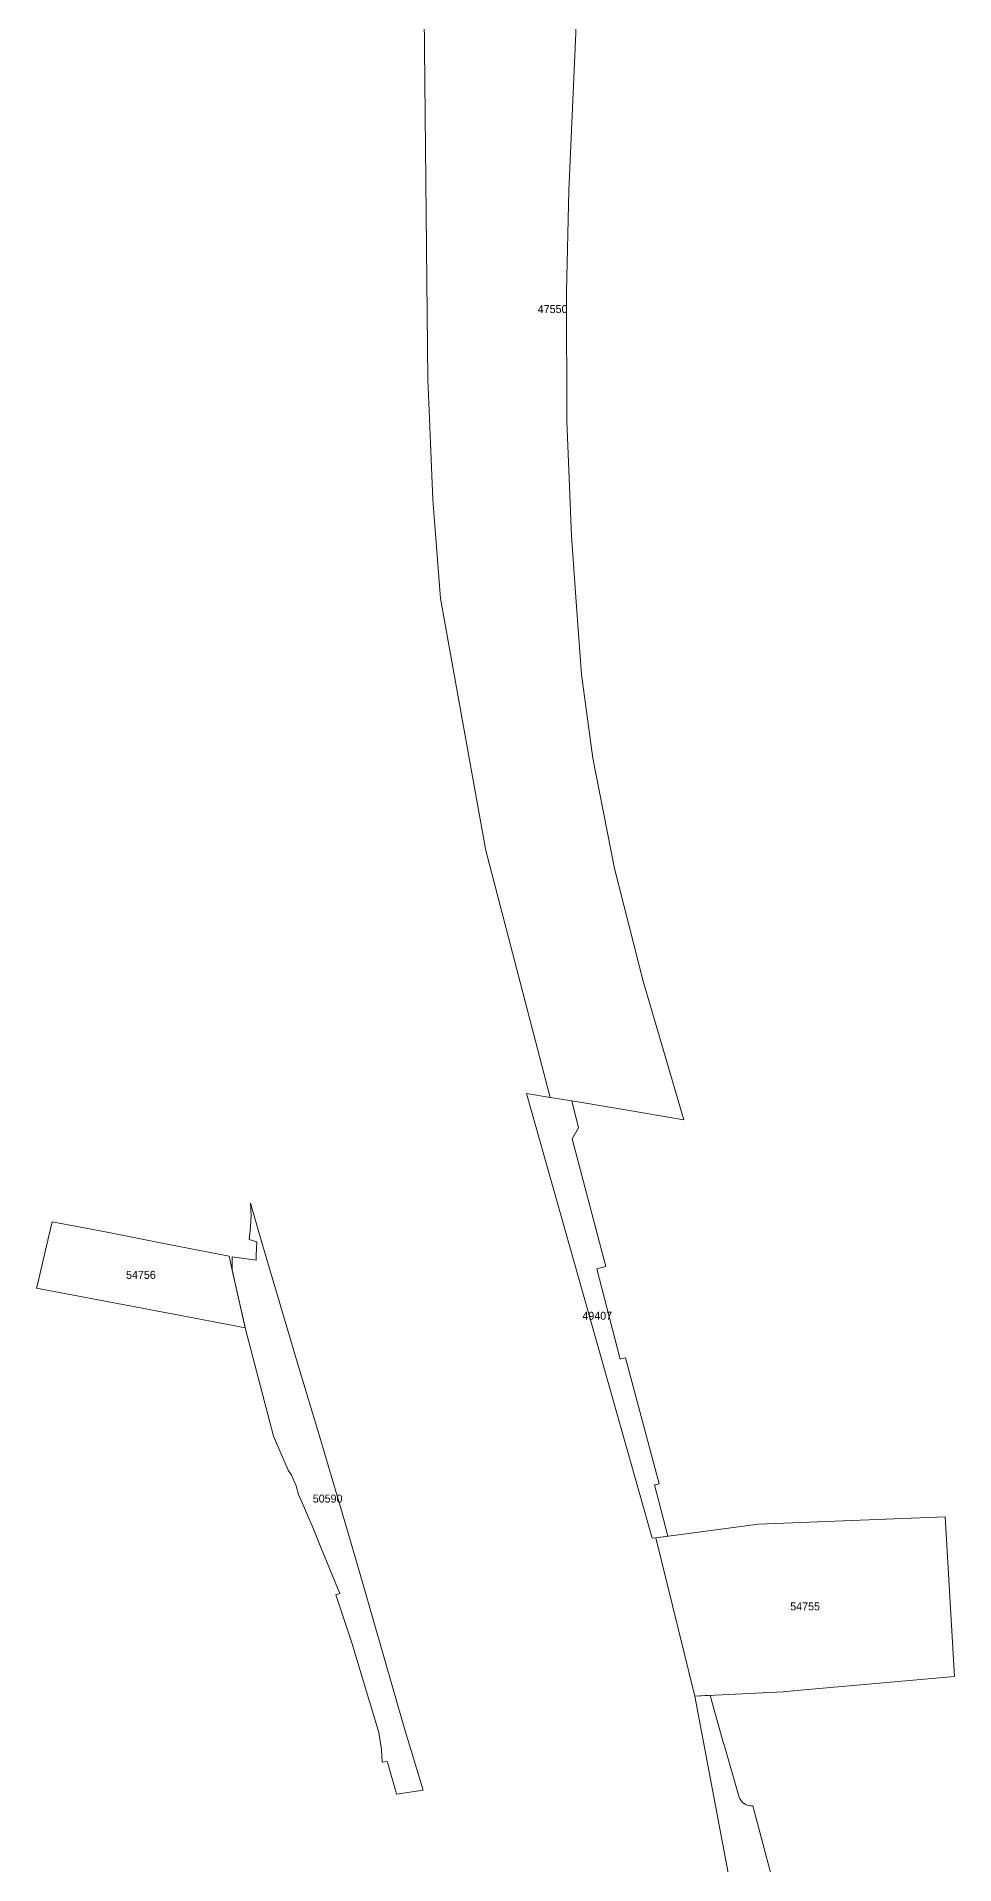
# Model space of a CAD drawing. Header units: metres. Extents: x 105313 to 106240, y 111784 to 118148.
# Drawn here: x 105875.6 to 105990.3, y 115069.7 to 115298.1 of the extents above; entities that cross this region are included whole.
import ezdxf
from ezdxf.enums import TextEntityAlignment as Align

# ---------------------------------------------------------------- set-up
doc = ezdxf.new("R2010")
doc.units = ezdxf.units.M
doc.layers.add('60-PREDIAL-COD', color=8, linetype='Continuous', lineweight=5)
doc.layers.add('60-PREDIAL-LOTE', color=42, linetype='CONTINUOUS', lineweight=13)

msp = doc.modelspace()

# ---------------------------------------------------------------- linework, layer by layer
at = {"layer": '60-PREDIAL-LOTE'}
for points in [[(105943.3544, 115306.111), (105942.1475, 115278.8898), (105941.8353, 115266.2231), (105941.8949, 115250.0374), (105942.4928, 115235.7255), (105943.1116, 115226.8929), (105943.743, 115218.4111), (105945.1439, 115207.9543), (105947.8651, 115194.1456), (105951.4128, 115180.0849), (105956.5194, 115162.7502), (105948.7334, 115164.0538), (105948.7334, 115164.0538), (105942.4998, 115165.0975), (105939.812, 115165.5476), (105931.7278, 115196.5814), (105931.7269, 115196.586), (105926.1221, 115227.8704), (105925.1644, 115240.2615), (105925.1641, 115240.2655), (105924.6171, 115253.3829), (105924.5398, 115255.2196), (105924.0168, 115304.9759)], [(105965.2099, 115051.8429), (105957.8898, 115090.7331), (105959.7991, 115090.8237), (105960.2251, 115089.3163), (105961.5329, 115084.6887), (105961.5347, 115084.6817), (105961.6363, 115084.3225), (105963.3735, 115078.2283), (105963.4761, 115077.9579), (105963.4779, 115077.9549), (105963.6229, 115077.7087), (105963.6249, 115077.7063), (105963.8097, 115077.4877), (105963.8169, 115077.4809), (105964.0311, 115077.3017), (105964.0347, 115077.2993), (105964.2719, 115077.1599), (105964.2763, 115077.1575), (105964.2811, 115077.1553), (105964.5525, 115077.0533), (105964.8355, 115076.9989), (105964.8401, 115076.9985), (105965.1247, 115076.9927), (105969.2139, 115061.6503)]]:
    msp.add_lwpolyline(points, dxfattribs=at)
for points in [[(105945.6429, 115144.1115), (105948.5539, 115132.8427), (105948.7705, 115132.8937), (105949.0369, 115132.9565), (105949.2359, 115133.0031), (105953.4337, 115117.2681), (105953.1025, 115117.1837), (105952.9127, 115117.1353), (105952.8493, 115117.1191), (105954.524, 115110.7199), (105953.0071, 115110.5221), (105952.5615, 115110.464), (105936.8666, 115166.0413), (105937.3515, 115165.96), (105939.812, 115165.5476), (105942.4998, 115165.0975), (105943.3643, 115161.7461), (105942.5789, 115160.3821), (105946.7767, 115144.4125), (105946.1083, 115144.2351), (105945.8101, 115144.1559), (105945.6429, 115144.1115)], [(105903.8641, 115147.1226), (105908.2548, 115132.3374), (105911.0428, 115123.0738), (105914.2704, 115112.0938), (105916.4109, 115104.8122), (105921.5605, 115086.7886), (105923.95, 115078.985), (105920.6184, 115078.4809), (105920.4777, 115078.9786), (105919.7837, 115081.4336), (105919.5428, 115082.2859), (105919.4735, 115082.5312), (105918.8435, 115082.4821), (105918.8054, 115082.4791), (105918.7191, 115084.0547), (105918.3998, 115086.1681), (105915.024, 115097.3624), (105913.044, 115103.3616), (105913.5403, 115103.5383), (105910.9038, 115109.9346), (105910.8211, 115110.1353), (105910.7372, 115110.3386), (105910.0602, 115111.9812), (105909.8885, 115112.3819), (105908.7001, 115115.1564), (105908.3761, 115115.9128), (105908.0904, 115116.9976), (105907.4799, 115118.3512), (105907.073, 115118.9548), (105905.2592, 115123.1892), (105905.2269, 115123.1972), (105901.7142, 115136.7392), (105900.0914, 115143.9482), (105900.0648, 115145.0475), (105900.0934, 115145.6242), (105903.0728, 115145.1853), (105903.0914, 115145.8154), (105903.1407, 115147.4798), (105902.2052, 115147.7655), (105902.275, 115148.5226), (105902.3078, 115148.8775), (105902.3582, 115149.4243), (105902.3585, 115149.4275), (105902.4225, 115150.1211), (105902.4719, 115150.6566), (105902.3773, 115152.334), (105903.8641, 115147.1226)], [(105875.7839, 115142.3366), (105877.1879, 115148.2365), (105877.6045, 115149.9875), (105884.6866, 115148.6543), (105891.9711, 115147.2216), (105899.6965, 115145.7007), (105900.0914, 115143.9482), (105900.1228, 115143.8084), (105900.1558, 115143.6621), (105900.5063, 115142.1048), (105901.328, 115138.4536), (105901.6541, 115137.0044), (105901.7142, 115136.7392), (105899.311, 115137.208), (105894.536, 115138.1177), (105885.7308, 115139.7953), (105875.6368, 115141.7184), (105875.7839, 115142.3366)], [(105971.0919, 115091.4827), (105968.9123, 115091.2561), (105957.8898, 115090.7331), (105953.0071, 115110.5221), (105965.8264, 115112.1936), (105989.1859, 115113.1387), (105990.3263, 115093.1621), (105971.0919, 115091.4827)]]:
    msp.add_lwpolyline(points, close=True, dxfattribs=at)

# ---------------------------------------------------------------- texts
at = {"layer": '60-PREDIAL-COD'}
for s, p in [('47550', (105940.1215, 115264.0641)), ('54756', (105888.6755, 115143.3633)), ('49407', (105945.6953, 115138.2527)), ('50590', (105912.0074, 115115.4074)), ('54755', (105971.6667, 115101.9359))]:
    msp.add_text(s, height=1, dxfattribs=at).set_placement(p, align=Align.MIDDLE_CENTER)

doc.saveas('drawing.dxf')
